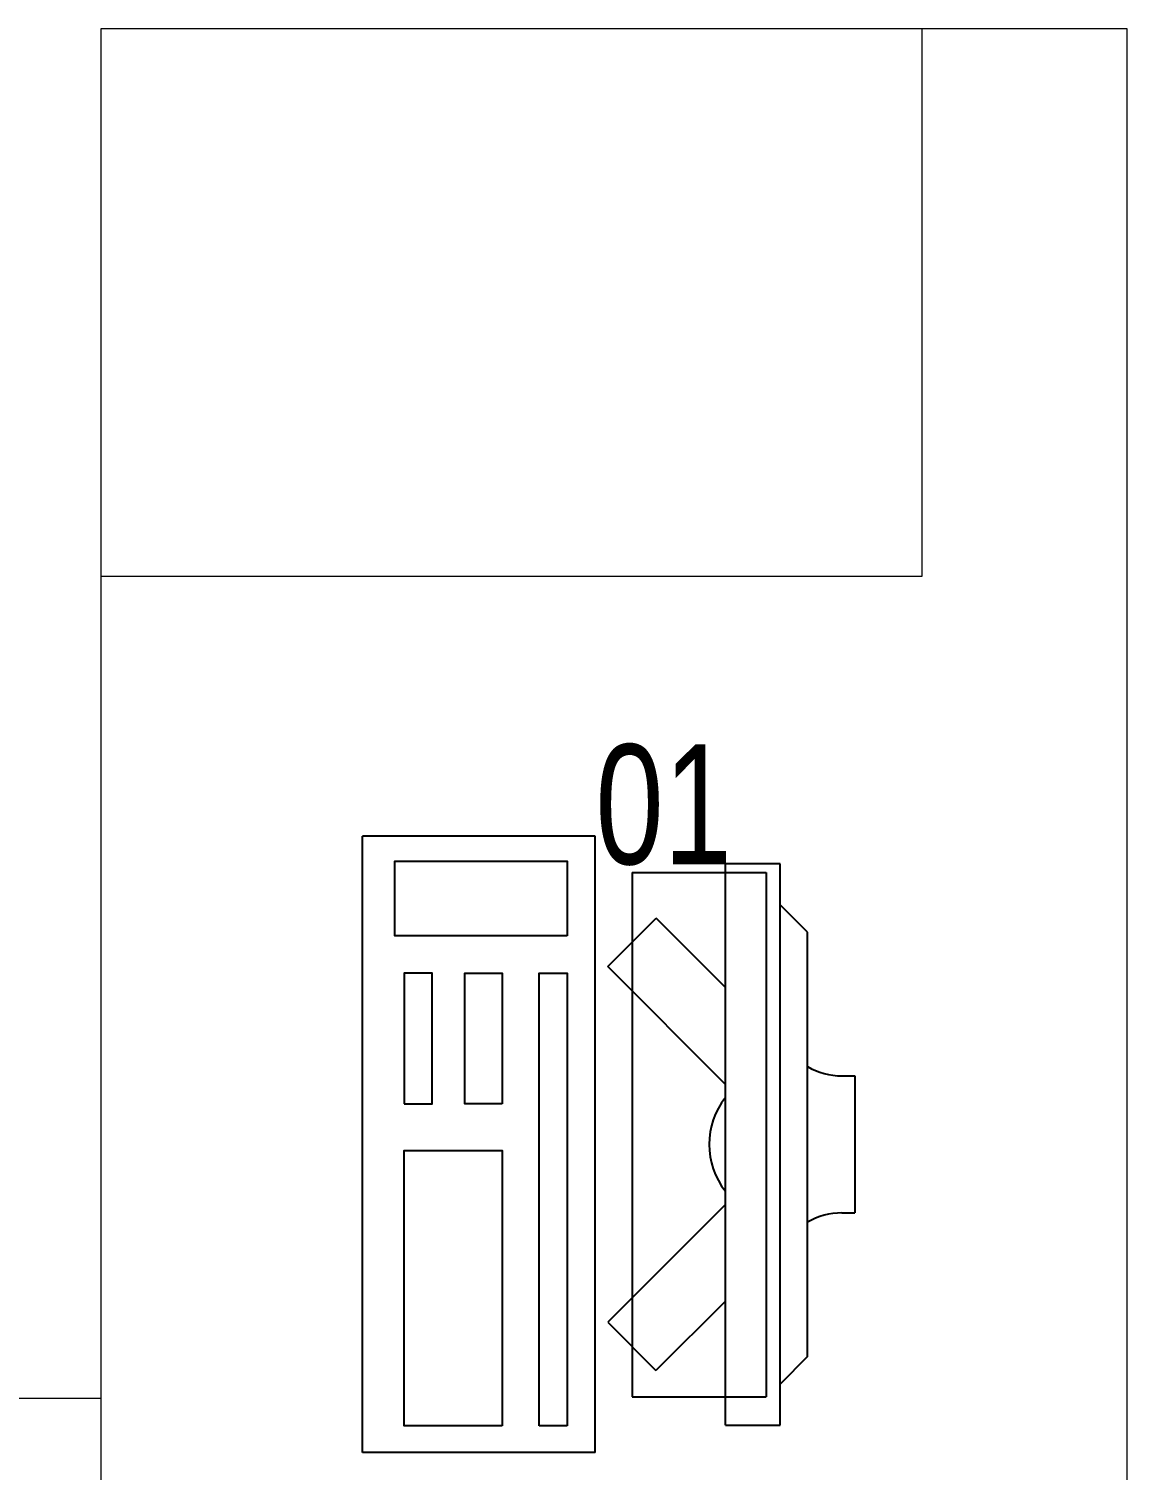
# Model space of a CAD drawing. Header units: millimetres. Extents: x 26027 to 581921, y 7230 to 233891.
# Drawn here: x 481491 to 482294, y 197888 to 198940 of the extents above; entities that cross this region are included whole.
import ezdxf

# ---------------------------------------------------------------- set-up
doc = ezdxf.new("R2010")
doc.units = ezdxf.units.MM
doc.header["$LTSCALE"] = 5
doc.linetypes.add('HIDDEN', pattern=[9.525, 6.35, -3.175])
doc.layers.add('GE-ARCHITECTURAL_ELEMENTS', color=8, linetype='Continuous')
doc.layers.add('Medical Equipment and Furniture', color=163, linetype='Continuous', lineweight=0)
doc.styles.add('X3G_ENTITY_257CFD', font='swisscl.ttf', dxfattribs={"height": 200})

# ---------------------------------------------------------------- blocks, each defined once
blk = doc.blocks.new('ITCWLS1-P')
at = {"layer": 'GE-ARCHITECTURAL_ELEMENTS'}
for p, q in [((-0.17, 0.45), (-0.17, 0)), ((-0.17, 0.45), (0, 0.45)), ((0, 0.45), (0, 0)), ((-0.2651, 0.43, 0), (-0.3051, 0.43, 0)), ((-0.3051, 0.43, 0), (-0.3051, 0.02, 0)), ((-0.2651, 0.43, 0), (-0.2651, 0.02, 0)), ((-0.1496, 0.4305), (-0.1291, 0.4305)), ((-0.1291, 0.4305), (-0.1291, 0.4089)), ((-0.3251, 0.38, 0), (-0.3051, 0.4, 0)), ((-0.197, 0.4094), (-0.295, 0.4094)), ((-0.295, 0.0264), (-0.295, 0.4094)), ((-0.197, 0.0264), (-0.197, 0.4094)), ((-0.3251, 0.38, 0), (-0.3251, 0.07, 0)), ((-0.3503, 0.275), (-0.3596, 0.275)), ((-0.3596, 0.175), (-0.3596, 0.275)), ((-0.3503, 0.175), (-0.3596, 0.175)), ((-0.3251, 0.07, 0), (-0.3051, 0.05, 0)), ((-0.197, 0.0264), (-0.295, 0.0264)), ((-0.3051, 0.02, 0), (-0.2651, 0.02, 0)), ((-0.17, 0), (0, 0))]:
    blk.add_line(p, q, dxfattribs=at)
at = {"layer": 'GE-ARCHITECTURAL_ELEMENTS', "extrusion": (2.48281e-10, 3.18408e-10, -1)}
for p, q in [((-0.2651, 0.3395), (-0.2144, 0.3902)), ((-0.1791, 0.3548), (-0.2144, 0.3902)), ((-0.2651, 0.2688), (-0.1791, 0.3548))]:
    blk.add_line(p, q, dxfattribs=at)
at = {"layer": 'GE-ARCHITECTURAL_ELEMENTS', "extrusion": (2.48281e-10, -3.18408e-10, -1)}
for p, q in [((-0.2651, 0.1812), (-0.1791, 0.0952)), ((-0.2651, 0.1105), (-0.2144, 0.0598)), ((-0.1791, 0.0952), (-0.2144, 0.0598))]:
    blk.add_line(p, q, dxfattribs=at)
at = {"layer": 'GE-ARCHITECTURAL_ELEMENTS'}
for points in [[(-0.1291, 0.4089), (-0.1291, 0.1), (-0.1496, 0.1), (-0.1496, 0.4305)], [(-0.1496, 0.1), (-0.1496, 0.1), (-0.1496, 0.1), (-0.1496, 0.1), (-0.1496, 0.1), (-0.1496, 0.1), (-0.1496, 0.1), (-0.1496, 0.1), (-0.1496, 0.1)], [(-0.1496, 0.1), (-0.1496, 0.1), (-0.1496, 0.1), (-0.1496, 0.1), (-0.1496, 0.1), (-0.1496, 0.1), (-0.1496, 0.1), (-0.1496, 0.1), (-0.1496, 0.1), (-0.1496, 0.1), (-0.1496, 0.1), (-0.1496, 0.1), (-0.1496, 0.1), (-0.1496, 0.1), (-0.1496, 0.1), (-0.1496, 0.1), (-0.1496, 0.1), (-0.1496, 0.1)], [(-0.1496, 0.1), (-0.1496, 0.1), (-0.1496, 0.1), (-0.1496, 0.1), (-0.1496, 0.1), (-0.1496, 0.1), (-0.1496, 0.1), (-0.1496, 0.1), (-0.1496, 0.1), (-0.1496, 0.1)], [(-0.1496, 0.1), (-0.1496, 0.1), (-0.1496, 0.1), (-0.1496, 0.1), (-0.1496, 0.1), (-0.1496, 0.1), (-0.1496, 0.1)], [(-0.1496, 0.1), (-0.1496, 0.1), (-0.1496, 0.1), (-0.1496, 0.1), (-0.1496, 0.1), (-0.1496, 0.1), (-0.1496, 0.1), (-0.1496, 0.1), (-0.1496, 0.1), (-0.1496, 0.1)], [(-0.1496, 0.1), (-0.1496, 0.1), (-0.1496, 0.1), (-0.1496, 0.1), (-0.1496, 0.1), (-0.1496, 0.1), (-0.1496, 0.1), (-0.1496, 0.1), (-0.1496, 0.1), (-0.1496, 0.1), (-0.1496, 0.1), (-0.1496, 0.1), (-0.1496, 0.1), (-0.1496, 0.1), (-0.1496, 0.1)], [(-0.1496, 0.1), (-0.1496, 0.1), (-0.1496, 0.1), (-0.1496, 0.1), (-0.1496, 0.1), (-0.1496, 0.1), (-0.1496, 0.1), (-0.1496, 0.1), (-0.1496, 0.1), (-0.1496, 0.1)], [(-0.1496, 0.1), (-0.1496, 0.1), (-0.1496, 0.1), (-0.1496, 0.1), (-0.1496, 0.1), (-0.1496, 0.1), (-0.1496, 0.1), (-0.1496, 0.1), (-0.1496, 0.1), (-0.1496, 0.1)], [(-0.1496, 0.1), (-0.1496, 0.1), (-0.1496, 0.1), (-0.1496, 0.1), (-0.1496, 0.1), (-0.1496, 0.1), (-0.1496, 0.1), (-0.1496, 0.1), (-0.1496, 0.1), (-0.1496, 0.1), (-0.1496, 0.1), (-0.1496, 0.1), (-0.1496, 0.1), (-0.1496, 0.1), (-0.1496, 0.1), (-0.1496, 0.1), (-0.1496, 0.1), (-0.1496, 0.1), (-0.1496, 0.1), (-0.1496, 0.1), (-0.1496, 0.1), (-0.1496, 0.1), (-0.1496, 0.1), (-0.1496, 0.1), (-0.1496, 0.1), (-0.1496, 0.1), (-0.1496, 0.1), (-0.1496, 0.1), (-0.1496, 0.1), (-0.1496, 0.1), (-0.1496, 0.1), (-0.1496, 0.1), (-0.1496, 0.1), (-0.1496, 0.1), (-0.1496, 0.1), (-0.1496, 0.1), (-0.1496, 0.1), (-0.1496, 0.1), (-0.1496, 0.1), (-0.1496, 0.1), (-0.1496, 0.1), (-0.1496, 0.1), (-0.1496, 0.1), (-0.1496, 0.1), (-0.1496, 0.1), (-0.1496, 0.1), (-0.1496, 0.1), (-0.1496, 0.1), (-0.1496, 0.1), (-0.1496, 0.1), (-0.1496, 0.1), (-0.1496, 0.1), (-0.1496, 0.1), (-0.1496, 0.1)], [(-0.1496, 0.1), (-0.1496, 0.1), (-0.1496, 0.1), (-0.1496, 0.1), (-0.1496, 0.1), (-0.1496, 0.1), (-0.1496, 0.1), (-0.1496, 0.1), (-0.1496, 0.1), (-0.1496, 0.1), (-0.1496, 0.1), (-0.1496, 0.1), (-0.1496, 0.1), (-0.1496, 0.1), (-0.1496, 0.1), (-0.1496, 0.1), (-0.1496, 0.1), (-0.1496, 0.1), (-0.1496, 0.1), (-0.1496, 0.1), (-0.1496, 0.1), (-0.1496, 0.1), (-0.1496, 0.1), (-0.1496, 0.1), (-0.1496, 0.1), (-0.1496, 0.1), (-0.1496, 0.1), (-0.1496, 0.1), (-0.1496, 0.1), (-0.1496, 0.1), (-0.1496, 0.1), (-0.1496, 0.1), (-0.1496, 0.1), (-0.1496, 0.1), (-0.1496, 0.1), (-0.1496, 0.1), (-0.1496, 0.1), (-0.1496, 0.1), (-0.1496, 0.1), (-0.1496, 0.1), (-0.1496, 0.1), (-0.1496, 0.1), (-0.1496, 0.1), (-0.1496, 0.1), (-0.1496, 0.1), (-0.1496, 0.1), (-0.1496, 0.1), (-0.1496, 0.1), (-0.1496, 0.1), (-0.1496, 0.1), (-0.1496, 0.1), (-0.1496, 0.1), (-0.1496, 0.1), (-0.1496, 0.1), (-0.1496, 0.1), (-0.1496, 0.1), (-0.1496, 0.1), (-0.1496, 0.1), (-0.1496, 0.1), (-0.1496, 0.1), (-0.1496, 0.1), (-0.1496, 0.1), (-0.1496, 0.1), (-0.1496, 0.1), (-0.1496, 0.1), (-0.1496, 0.1), (-0.1496, 0.1), (-0.1496, 0.1), (-0.1496, 0.1), (-0.1496, 0.1), (-0.1496, 0.1), (-0.1496, 0.1), (-0.1496, 0.1), (-0.1496, 0.1), (-0.1496, 0.1), (-0.1496, 0.1), (-0.1496, 0.1), (-0.1496, 0.1), (-0.1496, 0.1), (-0.1496, 0.1), (-0.1496, 0.1), (-0.1496, 0.1), (-0.1496, 0.1), (-0.1496, 0.1), (-0.1496, 0.1), (-0.1496, 0.1), (-0.1496, 0.1), (-0.1496, 0.1), (-0.1496, 0.1)], [(-0.1496, 0.1), (-0.1496, 0.1), (-0.1496, 0.1), (-0.1496, 0.1), (-0.1496, 0.1), (-0.1496, 0.1), (-0.1496, 0.1), (-0.1496, 0.1), (-0.1496, 0.1), (-0.1496, 0.1), (-0.1496, 0.1), (-0.1496, 0.1)], [(-0.1496, 0.1), (-0.1496, 0.1), (-0.1496, 0.1), (-0.1496, 0.1), (-0.1496, 0.1), (-0.1496, 0.1), (-0.1496, 0.1)], [(-0.1496, 0.1), (-0.1496, 0.1), (-0.1496, 0.1), (-0.1496, 0.1), (-0.1496, 0.1), (-0.1496, 0.1), (-0.1496, 0.1), (-0.1496, 0.1), (-0.1496, 0.1), (-0.1496, 0.1), (-0.1496, 0.1), (-0.1496, 0.1), (-0.1496, 0.1), (-0.1496, 0.1), (-0.1496, 0.1), (-0.1496, 0.1), (-0.1496, 0.1)], [(-0.1496, 0.1), (-0.1496, 0.1), (-0.1496, 0.1), (-0.1496, 0.1), (-0.1496, 0.1), (-0.1496, 0.1), (-0.1496, 0.1), (-0.1496, 0.1), (-0.1496, 0.1), (-0.1496, 0.1), (-0.1496, 0.1), (-0.1496, 0.1), (-0.1496, 0.1), (-0.1496, 0.1), (-0.1496, 0.1), (-0.1496, 0.1), (-0.1496, 0.1), (-0.1496, 0.1), (-0.1496, 0.1), (-0.1496, 0.1), (-0.1496, 0.1), (-0.1496, 0.1), (-0.1496, 0.1), (-0.1496, 0.1), (-0.1496, 0.1), (-0.1496, 0.1), (-0.1496, 0.1), (-0.1496, 0.1), (-0.1496, 0.1), (-0.1496, 0.1), (-0.1496, 0.1), (-0.1496, 0.1), (-0.1496, 0.1), (-0.1496, 0.1), (-0.1496, 0.1), (-0.1496, 0.1), (-0.1496, 0.1), (-0.1496, 0.1), (-0.1496, 0.1), (-0.1496, 0.1), (-0.1496, 0.1), (-0.1496, 0.1), (-0.1496, 0.1), (-0.1496, 0.1), (-0.1496, 0.1), (-0.1496, 0.1), (-0.1496, 0.1), (-0.1496, 0.1), (-0.1496, 0.1), (-0.1496, 0.1), (-0.1496, 0.1), (-0.1496, 0.1), (-0.1496, 0.1), (-0.1496, 0.1), (-0.1496, 0.1), (-0.1496, 0.1), (-0.1496, 0.1), (-0.1496, 0.1), (-0.1496, 0.1), (-0.1496, 0.1), (-0.1496, 0.1), (-0.1496, 0.1), (-0.1496, 0.1), (-0.1496, 0.1), (-0.1496, 0.1), (-0.1496, 0.1), (-0.1496, 0.1), (-0.1496, 0.1), (-0.1496, 0.1), (-0.1496, 0.1), (-0.1496, 0.1), (-0.1496, 0.1), (-0.1496, 0.1), (-0.1496, 0.1), (-0.1496, 0.1), (-0.1496, 0.1), (-0.1496, 0.1), (-0.1496, 0.1), (-0.1496, 0.1), (-0.1496, 0.1), (-0.1496, 0.1), (-0.1496, 0.1), (-0.1496, 0.1), (-0.1496, 0.1), (-0.1496, 0.1), (-0.1496, 0.1), (-0.1496, 0.1), (-0.1496, 0.1), (-0.1496, 0.1), (-0.1496, 0.1), (-0.1496, 0.1), (-0.1496, 0.1), (-0.1496, 0.1), (-0.1496, 0.1), (-0.1496, 0.1), (-0.1496, 0.1), (-0.1496, 0.1), (-0.1496, 0.1), (-0.1496, 0.1), (-0.1496, 0.1), (-0.1496, 0.1), (-0.1496, 0.1), (-0.1496, 0.1), (-0.1496, 0.1), (-0.1496, 0.1), (-0.1496, 0.1), (-0.1496, 0.1), (-0.1496, 0.1), (-0.1496, 0.1), (-0.1496, 0.1), (-0.1496, 0.1)], [(-0.1496, 0.1), (-0.1496, 0.1), (-0.1496, 0.1), (-0.1496, 0.1), (-0.1496, 0.1), (-0.1496, 0.1), (-0.1496, 0.1), (-0.1496, 0.1)]]:
    blk.add_lwpolyline(points, dxfattribs=at)
for points in [[(-0.1019, 0.4305), (-0.0304, 0.4305), (-0.0304, 0.2294), (-0.1019, 0.2294)], [(-0.1019, 0.1954), (-0.0747, 0.1954), (-0.0747, 0.1), (-0.1019, 0.1)], [(-0.0304, 0.1954), (-0.0508, 0.1954), (-0.0508, 0.1), (-0.0304, 0.1)], [(-0.1496, 0.1), (-0.1496, 0.1), (-0.1496, 0.1), (-0.1496, 0.1), (-0.1496, 0.1), (-0.1496, 0.1), (-0.1496, 0.1), (-0.1496, 0.1), (-0.1496, 0.1), (-0.1496, 0.1), (-0.1496, 0.1), (-0.1496, 0.1), (-0.1496, 0.1), (-0.1496, 0.1), (-0.1496, 0.1), (-0.1496, 0.1), (-0.1496, 0.1), (-0.1496, 0.1), (-0.1496, 0.1), (-0.1496, 0.1), (-0.1496, 0.1), (-0.1496, 0.1), (-0.1496, 0.1), (-0.1496, 0.1), (-0.1496, 0.1), (-0.1496, 0.1), (-0.1496, 0.1), (-0.1496, 0.1), (-0.1496, 0.1), (-0.1496, 0.1), (-0.1496, 0.1), (-0.1496, 0.1), (-0.1496, 0.1), (-0.1496, 0.1), (-0.1496, 0.1), (-0.1496, 0.1), (-0.1496, 0.1), (-0.1496, 0.1), (-0.1496, 0.1), (-0.1496, 0.1), (-0.1496, 0.1), (-0.1496, 0.1), (-0.1496, 0.1), (-0.1496, 0.1), (-0.1496, 0.1), (-0.1496, 0.1), (-0.1496, 0.1), (-0.1496, 0.1), (-0.1496, 0.1), (-0.1496, 0.1), (-0.1496, 0.1), (-0.1496, 0.1), (-0.1496, 0.1), (-0.1496, 0.1), (-0.1496, 0.1), (-0.1496, 0.1), (-0.1496, 0.1), (-0.1496, 0.1), (-0.1496, 0.1), (-0.1496, 0.1), (-0.1496, 0.1), (-0.1496, 0.1), (-0.1496, 0.1), (-0.1496, 0.1), (-0.1496, 0.1), (-0.1496, 0.1), (-0.1496, 0.1), (-0.1496, 0.1), (-0.1496, 0.1), (-0.1496, 0.1), (-0.1496, 0.1), (-0.1496, 0.1), (-0.1496, 0.1), (-0.1496, 0.1), (-0.1496, 0.1), (-0.1496, 0.1), (-0.1496, 0.1), (-0.1496, 0.1), (-0.1496, 0.1), (-0.1496, 0.1), (-0.1496, 0.1), (-0.1496, 0.1), (-0.1496, 0.1), (-0.1496, 0.1), (-0.1496, 0.1), (-0.1496, 0.1), (-0.1496, 0.1), (-0.1496, 0.1), (-0.1496, 0.1), (-0.1496, 0.1), (-0.1496, 0.1), (-0.1496, 0.1), (-0.1496, 0.1), (-0.1496, 0.1), (-0.1496, 0.1), (-0.1496, 0.1), (-0.1496, 0.1), (-0.1496, 0.1), (-0.1496, 0.1), (-0.1496, 0.1), (-0.1496, 0.1), (-0.1496, 0.1), (-0.1496, 0.1), (-0.1496, 0.1), (-0.1496, 0.1), (-0.1496, 0.1), (-0.1496, 0.1), (-0.1496, 0.1), (-0.1496, 0.1), (-0.1496, 0.1), (-0.1496, 0.1), (-0.1496, 0.1), (-0.1496, 0.1), (-0.1496, 0.1), (-0.1496, 0.1), (-0.1496, 0.1), (-0.1496, 0.1), (-0.1496, 0.1), (-0.1496, 0.1), (-0.1496, 0.1), (-0.1496, 0.1), (-0.1496, 0.1), (-0.1496, 0.1), (-0.1496, 0.1), (-0.1496, 0.1), (-0.1496, 0.1), (-0.1496, 0.1), (-0.1496, 0.1), (-0.1496, 0.1), (-0.1496, 0.1), (-0.1496, 0.1), (-0.1496, 0.1), (-0.1496, 0.1), (-0.1496, 0.1), (-0.1496, 0.1), (-0.1496, 0.1), (-0.1496, 0.1), (-0.1496, 0.1), (-0.1496, 0.1), (-0.1496, 0.1), (-0.1496, 0.1), (-0.1496, 0.1), (-0.1496, 0.1), (-0.1496, 0.1), (-0.1496, 0.1), (-0.1496, 0.1), (-0.1496, 0.1), (-0.1496, 0.1), (-0.1496, 0.1), (-0.1496, 0.1), (-0.1496, 0.1), (-0.1496, 0.1), (-0.1496, 0.1), (-0.1496, 0.1), (-0.1496, 0.1), (-0.1496, 0.1), (-0.1496, 0.1), (-0.1496, 0.1), (-0.1496, 0.1), (-0.1496, 0.1), (-0.1496, 0.1), (-0.1496, 0.1), (-0.1496, 0.1), (-0.1496, 0.1), (-0.1496, 0.1), (-0.1496, 0.1), (-0.1496, 0.1), (-0.1496, 0.1), (-0.1496, 0.1), (-0.1496, 0.1), (-0.1496, 0.1), (-0.1496, 0.1), (-0.1496, 0.1), (-0.1496, 0.1), (-0.1496, 0.1), (-0.1496, 0.1), (-0.1496, 0.1), (-0.1496, 0.1), (-0.1496, 0.1), (-0.1496, 0.1), (-0.1496, 0.1), (-0.1496, 0.1), (-0.1496, 0.1), (-0.1496, 0.1), (-0.1496, 0.1), (-0.1496, 0.1), (-0.1496, 0.1), (-0.1496, 0.1), (-0.1496, 0.1), (-0.1496, 0.1), (-0.1496, 0.1), (-0.1496, 0.1), (-0.1496, 0.1), (-0.1496, 0.1), (-0.1496, 0.1), (-0.1496, 0.1), (-0.1496, 0.1), (-0.1496, 0.1), (-0.1496, 0.1), (-0.1496, 0.1), (-0.1496, 0.1), (-0.1496, 0.1), (-0.1496, 0.1), (-0.1496, 0.1), (-0.1496, 0.1), (-0.1496, 0.1), (-0.1496, 0.1), (-0.1496, 0.1), (-0.1496, 0.1), (-0.1496, 0.1), (-0.1496, 0.1), (-0.1496, 0.1), (-0.1496, 0.1), (-0.1496, 0.1), (-0.1496, 0.1), (-0.1496, 0.1), (-0.1496, 0.1), (-0.1496, 0.1), (-0.1496, 0.1), (-0.1496, 0.1), (-0.1496, 0.1), (-0.1496, 0.1), (-0.1496, 0.1), (-0.1496, 0.1), (-0.1496, 0.1), (-0.1496, 0.1), (-0.1496, 0.1), (-0.1496, 0.1), (-0.1496, 0.1), (-0.1496, 0.1), (-0.1496, 0.1), (-0.1496, 0.1), (-0.1496, 0.1), (-0.1496, 0.1), (-0.1496, 0.1), (-0.1496, 0.1), (-0.1496, 0.1), (-0.1496, 0.1), (-0.1496, 0.1), (-0.1496, 0.1), (-0.1496, 0.1), (-0.1496, 0.1), (-0.1496, 0.1), (-0.1496, 0.1), (-0.1496, 0.1), (-0.1496, 0.1), (-0.1496, 0.1), (-0.1496, 0.1), (-0.1496, 0.1), (-0.1496, 0.1), (-0.1496, 0.1), (-0.1496, 0.1), (-0.1496, 0.1), (-0.1496, 0.1), (-0.1496, 0.1), (-0.1496, 0.1), (-0.1496, 0.1), (-0.1496, 0.1), (-0.1496, 0.1), (-0.1496, 0.1), (-0.1496, 0.1), (-0.1496, 0.1), (-0.1496, 0.1), (-0.1496, 0.1), (-0.1496, 0.1), (-0.1496, 0.1), (-0.1496, 0.1), (-0.1496, 0.1), (-0.1496, 0.1), (-0.1496, 0.1), (-0.1496, 0.1), (-0.1496, 0.1), (-0.1496, 0.1), (-0.1496, 0.1), (-0.1496, 0.1), (-0.1496, 0.1), (-0.1496, 0.1)], [(-0.1496, 0.1), (-0.1496, 0.1), (-0.1496, 0.1), (-0.1496, 0.1), (-0.1496, 0.1), (-0.1496, 0.1), (-0.1496, 0.1), (-0.1496, 0.1), (-0.1496, 0.1), (-0.1496, 0.1), (-0.1496, 0.1), (-0.1496, 0.1), (-0.1496, 0.1), (-0.1496, 0.1), (-0.1496, 0.1), (-0.1496, 0.1), (-0.1496, 0.1), (-0.1496, 0.1), (-0.1496, 0.1), (-0.1496, 0.1), (-0.1496, 0.1), (-0.1496, 0.1), (-0.1496, 0.1), (-0.1496, 0.1), (-0.1496, 0.1), (-0.1496, 0.1), (-0.1496, 0.1), (-0.1496, 0.1), (-0.1496, 0.1), (-0.1496, 0.1), (-0.1496, 0.1), (-0.1496, 0.1), (-0.1496, 0.1), (-0.1496, 0.1), (-0.1496, 0.1), (-0.1496, 0.1), (-0.1496, 0.1), (-0.1496, 0.1), (-0.1496, 0.1), (-0.1496, 0.1), (-0.1496, 0.1), (-0.1496, 0.1), (-0.1496, 0.1), (-0.1496, 0.1), (-0.1496, 0.1), (-0.1496, 0.1), (-0.1496, 0.1), (-0.1496, 0.1), (-0.1496, 0.1), (-0.1496, 0.1), (-0.1496, 0.1), (-0.1496, 0.1), (-0.1496, 0.1), (-0.1496, 0.1), (-0.1496, 0.1), (-0.1496, 0.1), (-0.1496, 0.1), (-0.1496, 0.1), (-0.1496, 0.1), (-0.1496, 0.1), (-0.1496, 0.1), (-0.1496, 0.1), (-0.1496, 0.1), (-0.1496, 0.1), (-0.1496, 0.1), (-0.1496, 0.1), (-0.1496, 0.1), (-0.1496, 0.1), (-0.1496, 0.1), (-0.1496, 0.1), (-0.1496, 0.1), (-0.1496, 0.1), (-0.1496, 0.1), (-0.1496, 0.1), (-0.1496, 0.1), (-0.1496, 0.1), (-0.1496, 0.1), (-0.1496, 0.1), (-0.1496, 0.1), (-0.1496, 0.1), (-0.1496, 0.1), (-0.1496, 0.1), (-0.1496, 0.1), (-0.1496, 0.1), (-0.1496, 0.1), (-0.1496, 0.1), (-0.1496, 0.1), (-0.1496, 0.1), (-0.1496, 0.1), (-0.1496, 0.1), (-0.1496, 0.1), (-0.1496, 0.1), (-0.1496, 0.1), (-0.1496, 0.1), (-0.1496, 0.1), (-0.1496, 0.1), (-0.1496, 0.1), (-0.1496, 0.1), (-0.1496, 0.1), (-0.1496, 0.1), (-0.1496, 0.1), (-0.1496, 0.1), (-0.1496, 0.1), (-0.1496, 0.1), (-0.1496, 0.1), (-0.1496, 0.1), (-0.1496, 0.1), (-0.1496, 0.1), (-0.1496, 0.1), (-0.1496, 0.1), (-0.1496, 0.1), (-0.1496, 0.1), (-0.1496, 0.1), (-0.1496, 0.1), (-0.1496, 0.1), (-0.1496, 0.1), (-0.1496, 0.1), (-0.1496, 0.1), (-0.1496, 0.1), (-0.1496, 0.1), (-0.1496, 0.1), (-0.1496, 0.1), (-0.1496, 0.1), (-0.1496, 0.1), (-0.1496, 0.1), (-0.1496, 0.1), (-0.1496, 0.1), (-0.1496, 0.1), (-0.1496, 0.1), (-0.1496, 0.1), (-0.1496, 0.1), (-0.1496, 0.1), (-0.1496, 0.1), (-0.1496, 0.1), (-0.1496, 0.1), (-0.1496, 0.1), (-0.1496, 0.1), (-0.1496, 0.1), (-0.1496, 0.1), (-0.1496, 0.1), (-0.1496, 0.1), (-0.1496, 0.1), (-0.1496, 0.1), (-0.1496, 0.1), (-0.1496, 0.1), (-0.1496, 0.1), (-0.1496, 0.1), (-0.1496, 0.1), (-0.1496, 0.1), (-0.1496, 0.1), (-0.1496, 0.1), (-0.1496, 0.1), (-0.1496, 0.1), (-0.1496, 0.1), (-0.1496, 0.1), (-0.1496, 0.1), (-0.1496, 0.1), (-0.1496, 0.1), (-0.1496, 0.1), (-0.1496, 0.1), (-0.1496, 0.1), (-0.1496, 0.1), (-0.1496, 0.1), (-0.1496, 0.1), (-0.1496, 0.1), (-0.1496, 0.1), (-0.1496, 0.1), (-0.1496, 0.1), (-0.1496, 0.1), (-0.1496, 0.1), (-0.1496, 0.1), (-0.1496, 0.1), (-0.1496, 0.1), (-0.1496, 0.1), (-0.1496, 0.1), (-0.1496, 0.1), (-0.1496, 0.1), (-0.1496, 0.1), (-0.1496, 0.1), (-0.1496, 0.1), (-0.1496, 0.1), (-0.1496, 0.1), (-0.1496, 0.1), (-0.1496, 0.1), (-0.1496, 0.1), (-0.1496, 0.1), (-0.1496, 0.1), (-0.1496, 0.1), (-0.1496, 0.1), (-0.1496, 0.1), (-0.1496, 0.1), (-0.1496, 0.1), (-0.1496, 0.1), (-0.1496, 0.1), (-0.1496, 0.1), (-0.1496, 0.1), (-0.1496, 0.1), (-0.1496, 0.1), (-0.1496, 0.1), (-0.1496, 0.1), (-0.1496, 0.1), (-0.1496, 0.1), (-0.1496, 0.1), (-0.1496, 0.1), (-0.1496, 0.1), (-0.1496, 0.1), (-0.1496, 0.1), (-0.1496, 0.1), (-0.1496, 0.1), (-0.1496, 0.1), (-0.1496, 0.1), (-0.1496, 0.1), (-0.1496, 0.1), (-0.1496, 0.1)], [(-0.1496, 0.1), (-0.1496, 0.1), (-0.1496, 0.1), (-0.1496, 0.1), (-0.1496, 0.1), (-0.1496, 0.1), (-0.1496, 0.1), (-0.1496, 0.1), (-0.1496, 0.1), (-0.1496, 0.1), (-0.1496, 0.1), (-0.1496, 0.1), (-0.1496, 0.1), (-0.1496, 0.1), (-0.1496, 0.1), (-0.1496, 0.1), (-0.1496, 0.1), (-0.1496, 0.1), (-0.1496, 0.1), (-0.1496, 0.1), (-0.1496, 0.1), (-0.1496, 0.1), (-0.1496, 0.1), (-0.1496, 0.1), (-0.1496, 0.1), (-0.1496, 0.1), (-0.1496, 0.1), (-0.1496, 0.1), (-0.1496, 0.1), (-0.1496, 0.1), (-0.1496, 0.1), (-0.1496, 0.1), (-0.1496, 0.1), (-0.1496, 0.1), (-0.1496, 0.1), (-0.1496, 0.1), (-0.1496, 0.1), (-0.1496, 0.1), (-0.1496, 0.1), (-0.1496, 0.1), (-0.1496, 0.1), (-0.1496, 0.1), (-0.1496, 0.1), (-0.1496, 0.1), (-0.1496, 0.1), (-0.1496, 0.1), (-0.1496, 0.1), (-0.1496, 0.1), (-0.1496, 0.1), (-0.1496, 0.1), (-0.1496, 0.1), (-0.1496, 0.1), (-0.1496, 0.1), (-0.1496, 0.1), (-0.1496, 0.1), (-0.1496, 0.1), (-0.1496, 0.1), (-0.1496, 0.1), (-0.1496, 0.1), (-0.1496, 0.1), (-0.1496, 0.1), (-0.1496, 0.1), (-0.1496, 0.1), (-0.1496, 0.1), (-0.1496, 0.1), (-0.1496, 0.1), (-0.1496, 0.1), (-0.1496, 0.1), (-0.1496, 0.1), (-0.1496, 0.1), (-0.1496, 0.1), (-0.1496, 0.1), (-0.1496, 0.1), (-0.1496, 0.1), (-0.1496, 0.1), (-0.1496, 0.1), (-0.1496, 0.1), (-0.1496, 0.1), (-0.1496, 0.1), (-0.1496, 0.1), (-0.1496, 0.1), (-0.1496, 0.1), (-0.1496, 0.1), (-0.1496, 0.1), (-0.1496, 0.1), (-0.1496, 0.1), (-0.1496, 0.1), (-0.1496, 0.1), (-0.1496, 0.1), (-0.1496, 0.1), (-0.1496, 0.1), (-0.1496, 0.1), (-0.1496, 0.1), (-0.1496, 0.1), (-0.1496, 0.1), (-0.1496, 0.1), (-0.1496, 0.1), (-0.1496, 0.1), (-0.1496, 0.1), (-0.1496, 0.1), (-0.1496, 0.1), (-0.1496, 0.1), (-0.1496, 0.1), (-0.1496, 0.1), (-0.1496, 0.1), (-0.1496, 0.1), (-0.1496, 0.1), (-0.1496, 0.1), (-0.1496, 0.1), (-0.1496, 0.1), (-0.1496, 0.1), (-0.1496, 0.1), (-0.1496, 0.1), (-0.1496, 0.1), (-0.1496, 0.1), (-0.1496, 0.1), (-0.1496, 0.1), (-0.1496, 0.1), (-0.1496, 0.1), (-0.1496, 0.1), (-0.1496, 0.1), (-0.1496, 0.1), (-0.1496, 0.1), (-0.1496, 0.1), (-0.1496, 0.1), (-0.1496, 0.1), (-0.1496, 0.1), (-0.1496, 0.1), (-0.1496, 0.1), (-0.1496, 0.1), (-0.1496, 0.1), (-0.1496, 0.1), (-0.1496, 0.1), (-0.1496, 0.1), (-0.1496, 0.1), (-0.1496, 0.1), (-0.1496, 0.1), (-0.1496, 0.1), (-0.1496, 0.1), (-0.1496, 0.1), (-0.1496, 0.1), (-0.1496, 0.1), (-0.1496, 0.1), (-0.1496, 0.1), (-0.1496, 0.1), (-0.1496, 0.1), (-0.1496, 0.1), (-0.1496, 0.1), (-0.1496, 0.1), (-0.1496, 0.1), (-0.1496, 0.1), (-0.1496, 0.1), (-0.1496, 0.1), (-0.1496, 0.1), (-0.1496, 0.1), (-0.1496, 0.1), (-0.1496, 0.1), (-0.1496, 0.1), (-0.1496, 0.1), (-0.1496, 0.1), (-0.1496, 0.1), (-0.1496, 0.1), (-0.1496, 0.1), (-0.1496, 0.1), (-0.1496, 0.1), (-0.1496, 0.1), (-0.1496, 0.1), (-0.1496, 0.1), (-0.1496, 0.1), (-0.1496, 0.1), (-0.1496, 0.1), (-0.1496, 0.1), (-0.1496, 0.1), (-0.1496, 0.1), (-0.1496, 0.1), (-0.1496, 0.1), (-0.1496, 0.1), (-0.1496, 0.1), (-0.1496, 0.1), (-0.1496, 0.1), (-0.1496, 0.1), (-0.1496, 0.1), (-0.1496, 0.1), (-0.1496, 0.1), (-0.1496, 0.1), (-0.1496, 0.1), (-0.1496, 0.1), (-0.1496, 0.1), (-0.1496, 0.1), (-0.1496, 0.1), (-0.1496, 0.1), (-0.1496, 0.1), (-0.1496, 0.1), (-0.1496, 0.1), (-0.1496, 0.1), (-0.1496, 0.1), (-0.1496, 0.1), (-0.1496, 0.1), (-0.1496, 0.1), (-0.1496, 0.1), (-0.1496, 0.1), (-0.1496, 0.1), (-0.1496, 0.1), (-0.1496, 0.1), (-0.1496, 0.1), (-0.1496, 0.1), (-0.1496, 0.1), (-0.1496, 0.1), (-0.1496, 0.1), (-0.1496, 0.1), (-0.1496, 0.1), (-0.1496, 0.1), (-0.1496, 0.1), (-0.1496, 0.1), (-0.1496, 0.1), (-0.1496, 0.1), (-0.1496, 0.1), (-0.1496, 0.1), (-0.1496, 0.1)], [(-0.1496, 0.0727), (-0.0236, 0.0727), (-0.0236, 0.0182), (-0.1496, 0.0182)]]:
    blk.add_lwpolyline(points, close=True, dxfattribs=at)
for centre, radius, start, end in [((-0.3503, 0.325), 0.05, 270, 300.3093), ((-0.3089, 0.225), 0.0556, 321.9431, 38.0569), ((-0.3503, 0.125), 0.05, 59.6907, 90)]:
    blk.add_arc(centre, radius, start, end, dxfattribs=at)
blk = doc.blocks.new('GF21043-P')
at = {"color": 0}
for p, q in [((0.8, 0.75), (-0.8, 0.75)), ((-0.8, 0.75), (-0.8, 0)), ((-0.8, 0), (0.8, 0))]:
    blk.add_line(p, q, dxfattribs=at)
at = {"color": 0, "linetype": 'HIDDEN'}
for p, q in [((-0.8, 0.6), (-0.4, 0.6)), ((-0.4, 0.6), (-0.4, 0))]:
    blk.add_line(p, q, dxfattribs=at)

msp = doc.modelspace()

# ---------------------------------------------------------------- linework, layer by layer
at = {"layer": 'Medical Equipment and Furniture'}
msp.add_line((480513.8, 197940.3, 0.5), (481543.8, 197940.3, 0.5), dxfattribs=at)

# ---------------------------------------------------------------- block references
at = {"layer": 'Medical Equipment and Furniture', "extrusion": (1.19909e-18, -8.17187e-07, 1), "xscale": 1000.000000000003, "yscale": 1000.000000000003, "zscale": 1000.000000000003, "rotation": 270}
msp.add_blockref('GF21043-P', (481543.8, 198140.3, 0.3), dxfattribs=at)
at = {"layer": 'Medical Equipment and Furniture', "extrusion": (2.20203e-06, -2.34751e-05, 1), "xscale": 1000.000000000001, "yscale": 1000.000000000001, "zscale": 1000.000000000001, "rotation": 179.9985892363079}
msp.add_blockref('ITCWLS1-P', (481735.1, 198350.6, -3.1), dxfattribs=at)

# ---------------------------------------------------------------- texts
at = {"layer": 'Medical Equipment and Furniture', "insert": (481955.1, 198417.7, 0.5), "char_height": 87.47, "attachment_point": 2, "style": 'X3G_ENTITY_257CFD'}
msp.add_mtext('01', dxfattribs=at)

doc.saveas('drawing.dxf')
